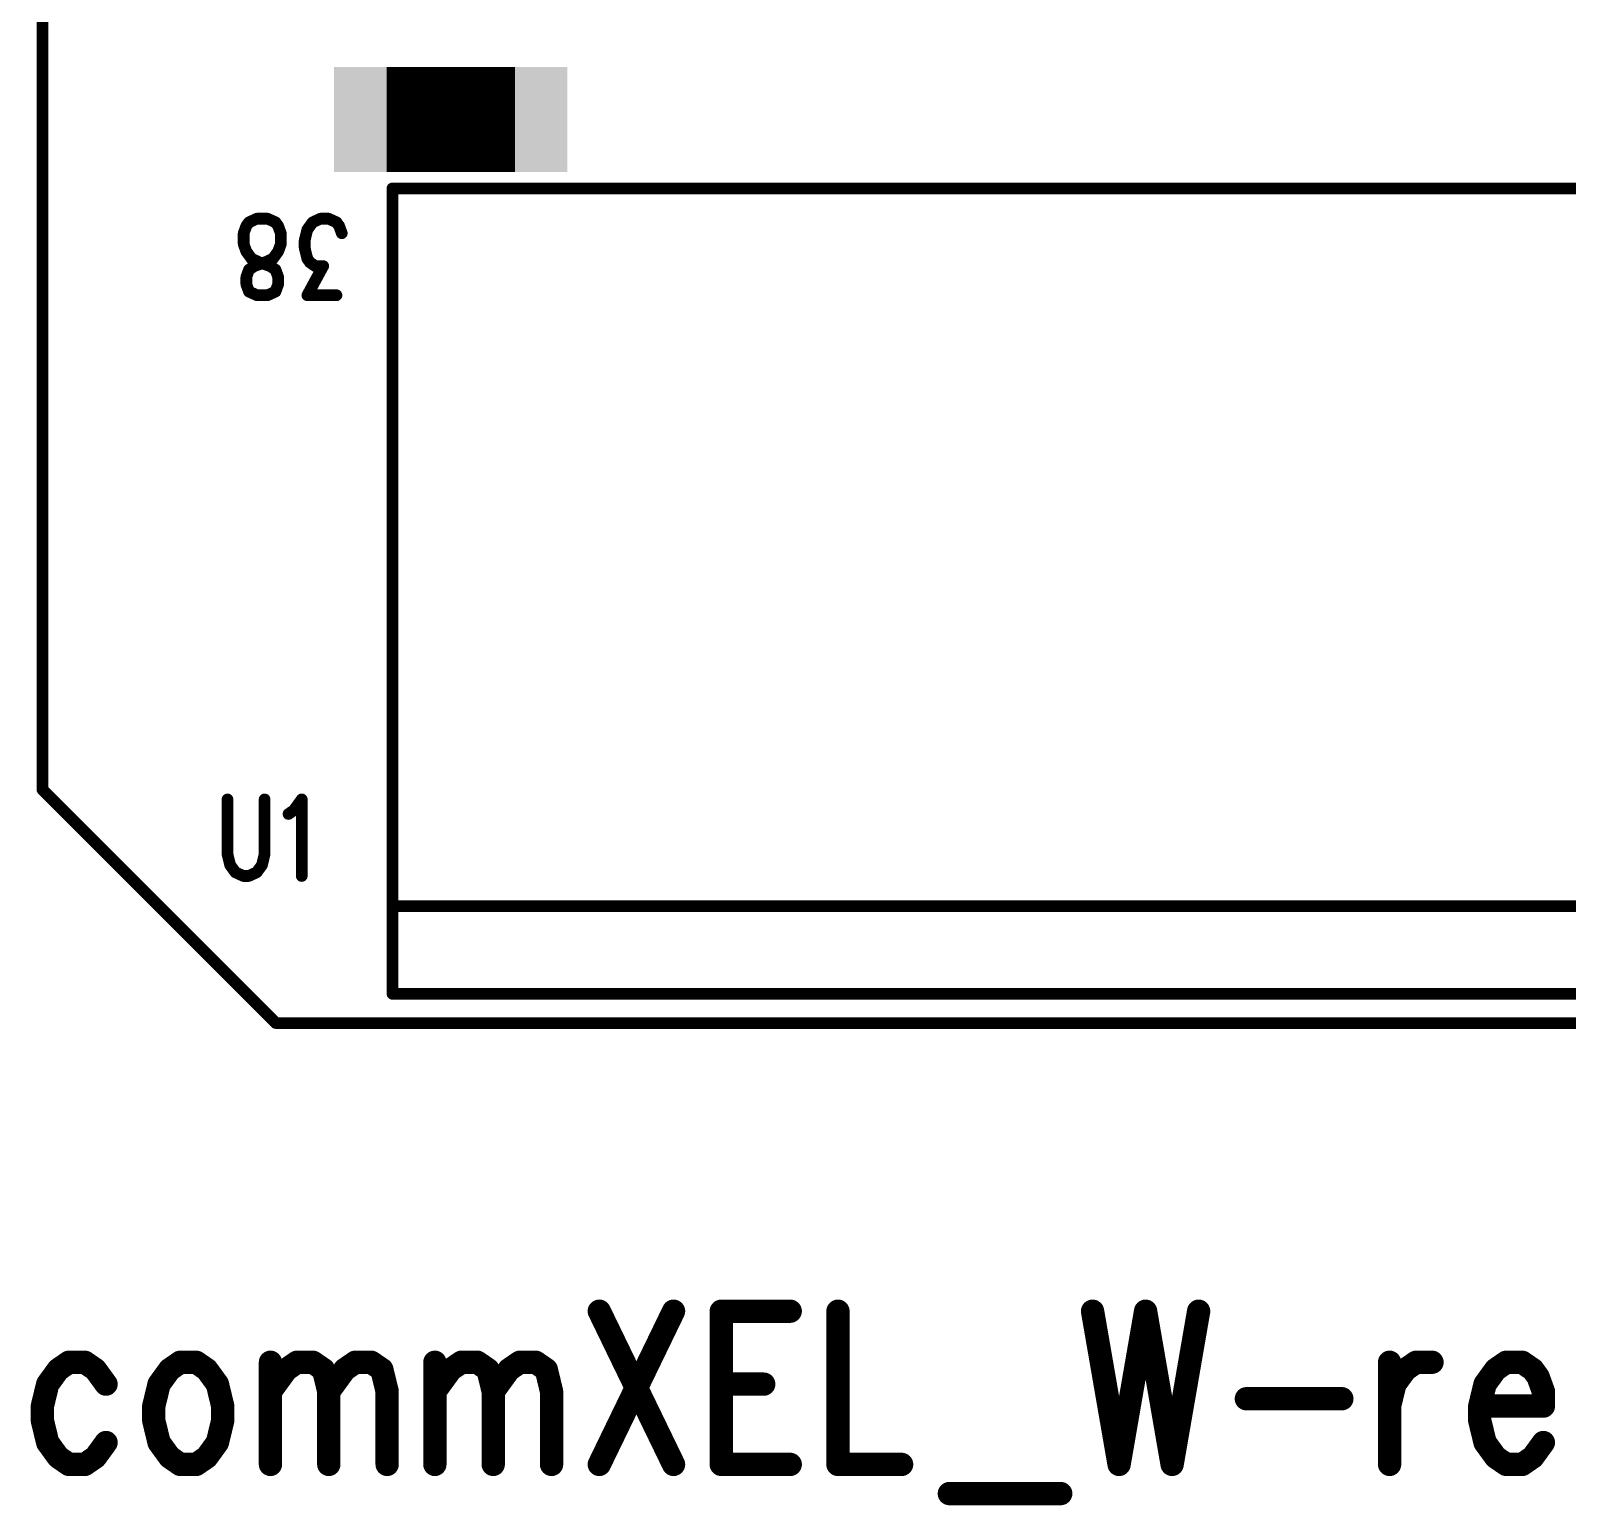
# Model space of a CAD drawing. Extents: x 99.9 to 127.4, y 95.7 to 155.
# Drawn here: x 99.9 to 113.07, y 95.87 to 108.5 of the extents above; entities that cross this region are included whole.
import ezdxf

# ---------------------------------------------------------------- set-up
doc = ezdxf.new("R2010")
doc.units = 0
doc.layers.get('0').update_dxf_attribs({"linetype": 'CONTINUOUS'})
doc.layers.add('MASK-TOP_PHO', color=3, linetype='CONTINUOUS')
doc.layers.add('SILK-TOP_PHO', color=14, linetype='CONTINUOUS')

# ---------------------------------------------------------------- blocks, each defined once
blk = doc.blocks.new('ROUND_1')
at = {"const_width": 0.050038}
blk.add_lwpolyline([(-0.025018, 0, 1), (0.025018, 0, 1)], format="xyb", close=True, dxfattribs=at)
blk = doc.blocks.new('ROUND_6')
at = {"const_width": 0.099948}
blk.add_lwpolyline([(-0.049974, 0, 1), (0.049974, 0, 1)], format="xyb", close=True, dxfattribs=at)
blk = doc.blocks.new('SQUARE_193')
blk.add_solid([(0.44996, 0.44996), (0.44996, -0.44996), (-0.44996, 0.44996), (-0.44996, -0.44996)])

msp = doc.modelspace()

# ---------------------------------------------------------------- linework, layer by layer
at = {"layer": 'MASK-TOP_PHO'}
for points, const_width in [([(100.000054, 152.999948), (100.000054, 102.00005)], 0.100076), ([(104.050084, 107.739942), (102.95001, 107.739942)], 0.89992), ([(100.000054, 102.00005), (102.00005, 100.000054)], 0.100076), ([(102.00005, 100.000054), (124.000006, 100.000054)], 0.100076), ([(104.772714, 97.531174), (105.408984, 96.218756)], 0.199898), ([(105.408984, 97.531174), (104.772714, 96.218756)], 0.199898), ([(105.818178, 97.531174), (105.818178, 96.218756)], 0.199898), ([(105.818178, 97.531174), (106.408982, 97.531174)], 0.199898), ([(106.818176, 97.531174), (106.818176, 96.218756)], 0.199898), ([(109.000036, 97.531174), (109.227366, 96.218756)], 0.199898), ([(109.454442, 97.531174), (109.227366, 96.218756)], 0.199898), ([(109.454442, 97.531174), (109.681772, 96.218756)], 0.199898), ([(109.909102, 97.531174), (109.681772, 96.218756)], 0.199898), ([(100.227384, 97.093786), (100.136452, 97.031302)], 0.199898), ([(100.363528, 97.093786), (100.227384, 97.093786)], 0.199898), ([(100.45446, 97.031302), (100.363528, 97.093786)], 0.199898), ([(101.181916, 97.093786), (101.090984, 97.031302)], 0.199898), ([(101.31806, 97.093786), (101.181916, 97.093786)], 0.199898), ([(101.408992, 97.031302), (101.31806, 97.093786)], 0.199898), ([(101.954584, 97.093786), (101.954584, 96.218756)], 0.199898), ([(102.090982, 97.031302), (102.181914, 97.093786)], 0.199898), ([(102.181914, 97.093786), (102.318058, 97.093786)], 0.199898), ([(102.318058, 97.093786), (102.40899, 97.031302)], 0.199898), ([(102.590854, 97.031302), (102.681786, 97.093786)], 0.199898), ([(102.681786, 97.093786), (102.818184, 97.093786)], 0.199898), ([(102.818184, 97.093786), (102.909116, 97.031302)], 0.199898), ([(103.363522, 97.093786), (103.363522, 96.218756)], 0.199898), ([(103.49992, 97.031302), (103.590852, 97.093786)], 0.199898), ([(103.590852, 97.093786), (103.72725, 97.093786)], 0.199898), ([(103.72725, 97.093786), (103.818182, 97.031302)], 0.199898), ([(104.000046, 97.031302), (104.090978, 97.093786)], 0.199898), ([(104.090978, 97.093786), (104.227376, 97.093786)], 0.199898), ([(104.227376, 97.093786), (104.318308, 97.031302)], 0.199898), ([(111.54537, 97.093786), (111.54537, 96.218756)], 0.199898), ([(111.681768, 97.031302), (111.7727, 97.093786)], 0.199898), ([(111.7727, 97.093786), (111.909098, 97.093786)], 0.199898), ([(112.545368, 97.093786), (112.454436, 97.031302)], 0.199898), ([(112.681766, 97.093786), (112.545368, 97.093786)], 0.199898), ([(112.772698, 97.031302), (112.681766, 97.093786)], 0.199898), ([(100.136452, 97.031302), (100.04552, 96.906334)], 0.199898), ([(100.545392, 96.906334), (100.45446, 97.031302)], 0.199898), ([(101.090984, 97.031302), (101.000052, 96.906334)], 0.199898), ([(101.499924, 96.906334), (101.408992, 97.031302)], 0.199898), ([(101.954584, 96.84385), (102.090982, 97.031302)], 0.199898), ([(102.40899, 97.031302), (102.454456, 96.84385)], 0.199898), ([(102.454456, 96.84385), (102.590854, 97.031302)], 0.199898), ([(102.909116, 97.031302), (102.954582, 96.84385)], 0.199898), ([(103.363522, 96.84385), (103.49992, 97.031302)], 0.199898), ([(103.818182, 97.031302), (103.863648, 96.84385)], 0.199898), ([(103.863648, 96.84385), (104.000046, 97.031302)], 0.199898), ([(104.318308, 97.031302), (104.36352, 96.84385)], 0.199898), ([(111.590836, 96.906334), (111.681768, 97.031302)], 0.199898), ([(112.454436, 97.031302), (112.363758, 96.906334)], 0.199898), ([(112.818164, 96.968818), (112.772698, 97.031302)], 0.199898), ([(112.86363, 96.84385), (112.818164, 96.968818)], 0.199898), ([(100.04552, 96.906334), (100.000054, 96.718628)], 0.199898), ([(101.000052, 96.906334), (100.954586, 96.718628)], 0.199898), ([(101.54539, 96.718628), (101.499924, 96.906334)], 0.199898), ([(102.454456, 96.84385), (102.454456, 96.218756)], 0.199898), ([(102.954582, 96.84385), (102.954582, 96.218756)], 0.199898), ([(103.863648, 96.84385), (103.863648, 96.218756)], 0.199898), ([(104.36352, 96.84385), (104.36352, 96.218756)], 0.199898), ([(105.818178, 96.906334), (106.181906, 96.906334)], 0.199898), ([(111.54537, 96.718628), (111.590836, 96.906334)], 0.199898), ([(112.363758, 96.906334), (112.318292, 96.718628)], 0.199898), ([(112.86363, 96.718628), (112.86363, 96.84385)], 0.199898), ([(100.000054, 96.718628), (100.000054, 96.59366)], 0.199898), ([(100.954586, 96.718628), (100.954586, 96.59366)], 0.199898), ([(101.54539, 96.59366), (101.54539, 96.718628)], 0.199898), ([(110.318296, 96.781366), (111.13643, 96.781366)], 0.199898), ([(112.318292, 96.718628), (112.86363, 96.718628)], 0.199898), ([(112.318292, 96.718628), (112.318292, 96.59366)], 0.199898), ([(100.000054, 96.59366), (100.04552, 96.406208)], 0.199898), ([(100.954586, 96.59366), (101.000052, 96.406208)], 0.199898), ([(101.499924, 96.406208), (101.54539, 96.59366)], 0.199898), ([(112.318292, 96.59366), (112.363758, 96.406208)], 0.199898), ([(100.04552, 96.406208), (100.136452, 96.28124)], 0.199898), ([(100.45446, 96.28124), (100.545392, 96.406208)], 0.199898), ([(101.000052, 96.406208), (101.090984, 96.28124)], 0.199898), ([(101.408992, 96.28124), (101.499924, 96.406208)], 0.199898), ([(112.363758, 96.406208), (112.454436, 96.28124)], 0.199898), ([(112.772698, 96.28124), (112.86363, 96.406208)], 0.199898), ([(100.136452, 96.28124), (100.227384, 96.218756)], 0.199898), ([(100.227384, 96.218756), (100.363528, 96.218756)], 0.199898), ([(100.363528, 96.218756), (100.45446, 96.28124)], 0.199898), ([(101.090984, 96.28124), (101.181916, 96.218756)], 0.199898), ([(101.181916, 96.218756), (101.31806, 96.218756)], 0.199898), ([(101.31806, 96.218756), (101.408992, 96.28124)], 0.199898), ([(105.818178, 96.218756), (106.408982, 96.218756)], 0.199898), ([(106.818176, 96.218756), (107.363514, 96.218756)], 0.199898), ([(112.454436, 96.28124), (112.545368, 96.218756)], 0.199898), ([(112.545368, 96.218756), (112.681766, 96.218756)], 0.199898), ([(112.681766, 96.218756), (112.772698, 96.28124)], 0.199898), ([(107.772708, 95.96882), (108.72724, 95.96882)], 0.199898)]:
    msp.add_lwpolyline(points, dxfattribs=dict(at, const_width=const_width))
at = {"layer": 'SILK-TOP_PHO'}
for points, const_width in [([(100.000054, 152.999948), (100.000054, 102.00005)], 0.100076), ([(103.000048, 107.1499), (103.000048, 101.000052)], 0.100076), ([(103.000048, 107.1499), (103.000048, 100.24999)], 0.100076), ([(121.000012, 107.1499), (103.000048, 107.1499)], 0.100076), ([(101.770434, 106.859324), (101.83876, 106.890566)], 0.100076), ([(101.83876, 106.890566), (101.929438, 106.890566)], 0.100076), ([(101.929438, 106.890566), (101.997764, 106.859324)], 0.100076), ([(102.316026, 106.859324), (102.384098, 106.890566)], 0.100076), ([(102.384098, 106.890566), (102.45217, 106.890566)], 0.100076), ([(102.45217, 106.890566), (102.520496, 106.859324)], 0.100076), ([(101.724968, 106.765598), (101.747828, 106.828082)], 0.100076), ([(101.724968, 106.671872), (101.724968, 106.765598)], 0.100076), ([(101.747828, 106.828082), (101.770434, 106.859324)], 0.100076), ([(101.997764, 106.859324), (102.02037, 106.828082)], 0.100076), ([(102.02037, 106.828082), (102.04323, 106.765598)], 0.100076), ([(102.04323, 106.765598), (102.04323, 106.671872)], 0.100076), ([(102.2477, 106.703114), (102.27056, 106.79684)], 0.100076), ([(102.27056, 106.79684), (102.316026, 106.859324)], 0.100076), ([(102.520496, 106.859324), (102.543102, 106.828082)], 0.100076), ([(102.543102, 106.828082), (102.565962, 106.765598)], 0.100076), ([(101.747828, 106.609388), (101.724968, 106.671872)], 0.100076), ([(102.04323, 106.671872), (102.02037, 106.609388)], 0.100076), ([(102.2477, 106.64063), (102.2477, 106.703114)], 0.100076), ([(102.27056, 106.546904), (102.2477, 106.64063)], 0.100076), ([(101.793294, 106.546904), (101.747828, 106.609388)], 0.100076), ([(101.8159, 106.48442), (101.770434, 106.453178)], 0.100076), ([(101.861366, 106.515662), (101.793294, 106.546904)], 0.100076), ([(101.906832, 106.515662), (101.8159, 106.48442)], 0.100076), ([(101.952298, 106.48442), (101.861366, 106.515662)], 0.100076), ([(101.974904, 106.546904), (101.906832, 106.515662)], 0.100076), ([(101.997764, 106.453178), (101.952298, 106.48442)], 0.100076), ([(102.02037, 106.609388), (101.974904, 106.546904)], 0.100076), ([(102.293166, 106.515662), (102.27056, 106.546904)], 0.100076), ([(102.27056, 106.234484), (102.406704, 106.48442)], 0.100076), ([(102.338632, 106.48442), (102.293166, 106.515662)], 0.100076), ([(102.406704, 106.48442), (102.338632, 106.48442)], 0.100076), ([(101.770434, 106.453178), (101.747828, 106.390694)], 0.100076), ([(101.747828, 106.390694), (101.747828, 106.32821)], 0.100076), ([(102.02037, 106.390694), (101.997764, 106.453178)], 0.100076), ([(102.02037, 106.32821), (102.02037, 106.390694)], 0.100076), ([(101.747828, 106.32821), (101.770434, 106.265726)], 0.100076), ([(101.770434, 106.265726), (101.83876, 106.234484)], 0.100076), ([(101.83876, 106.234484), (101.929438, 106.234484)], 0.100076), ([(101.929438, 106.234484), (101.997764, 106.265726)], 0.100076), ([(101.997764, 106.265726), (102.02037, 106.32821)], 0.100076), ([(102.520496, 106.234484), (102.27056, 106.234484)], 0.100076), ([(100.000054, 102.00005), (102.00005, 100.000054)], 0.100076), ([(101.586284, 101.915722), (101.586284, 101.446838)], 0.100076), ([(101.904546, 101.446838), (101.904546, 101.915722)], 0.100076), ([(102.154482, 101.821996), (102.222808, 101.915722)], 0.100076), ([(102.222808, 101.915722), (102.222808, 101.259386)], 0.100076), ([(102.109016, 101.7905), (102.154482, 101.821996)], 0.100076), ([(101.586284, 101.446838), (101.609144, 101.353112)], 0.100076), ([(101.609144, 101.353112), (101.65461, 101.290628)], 0.100076), ([(101.836474, 101.290628), (101.88194, 101.353112)], 0.100076), ([(101.88194, 101.353112), (101.904546, 101.446838)], 0.100076), ([(101.65461, 101.290628), (101.722682, 101.259386)], 0.100076), ([(101.722682, 101.259386), (101.768148, 101.259386)], 0.100076), ([(101.768148, 101.259386), (101.836474, 101.290628)], 0.100076), ([(103.000048, 101.000052), (121.000012, 101.000052)], 0.100076), ([(103.000048, 100.24999), (121.000012, 100.24999)], 0.100076), ([(102.00005, 100.000054), (124.000006, 100.000054)], 0.100076), ([(104.772714, 97.531174), (105.408984, 96.218756)], 0.199898), ([(105.408984, 97.531174), (104.772714, 96.218756)], 0.199898), ([(105.818178, 97.531174), (105.818178, 96.218756)], 0.199898), ([(105.818178, 97.531174), (106.408982, 97.531174)], 0.199898), ([(106.818176, 97.531174), (106.818176, 96.218756)], 0.199898), ([(109.000036, 97.531174), (109.227366, 96.218756)], 0.199898), ([(109.454442, 97.531174), (109.227366, 96.218756)], 0.199898), ([(109.454442, 97.531174), (109.681772, 96.218756)], 0.199898), ([(109.909102, 97.531174), (109.681772, 96.218756)], 0.199898), ([(100.227384, 97.093786), (100.136452, 97.031302)], 0.199898), ([(100.363528, 97.093786), (100.227384, 97.093786)], 0.199898), ([(100.45446, 97.031302), (100.363528, 97.093786)], 0.199898), ([(101.181916, 97.093786), (101.090984, 97.031302)], 0.199898), ([(101.31806, 97.093786), (101.181916, 97.093786)], 0.199898), ([(101.408992, 97.031302), (101.31806, 97.093786)], 0.199898), ([(101.954584, 97.093786), (101.954584, 96.218756)], 0.199898), ([(102.090982, 97.031302), (102.181914, 97.093786)], 0.199898), ([(102.181914, 97.093786), (102.318058, 97.093786)], 0.199898), ([(102.318058, 97.093786), (102.40899, 97.031302)], 0.199898), ([(102.590854, 97.031302), (102.681786, 97.093786)], 0.199898), ([(102.681786, 97.093786), (102.818184, 97.093786)], 0.199898), ([(102.818184, 97.093786), (102.909116, 97.031302)], 0.199898), ([(103.363522, 97.093786), (103.363522, 96.218756)], 0.199898), ([(103.49992, 97.031302), (103.590852, 97.093786)], 0.199898), ([(103.590852, 97.093786), (103.72725, 97.093786)], 0.199898), ([(103.72725, 97.093786), (103.818182, 97.031302)], 0.199898), ([(104.000046, 97.031302), (104.090978, 97.093786)], 0.199898), ([(104.090978, 97.093786), (104.227376, 97.093786)], 0.199898), ([(104.227376, 97.093786), (104.318308, 97.031302)], 0.199898), ([(111.54537, 97.093786), (111.54537, 96.218756)], 0.199898), ([(111.681768, 97.031302), (111.7727, 97.093786)], 0.199898), ([(111.7727, 97.093786), (111.909098, 97.093786)], 0.199898), ([(112.545368, 97.093786), (112.454436, 97.031302)], 0.199898), ([(112.681766, 97.093786), (112.545368, 97.093786)], 0.199898), ([(112.772698, 97.031302), (112.681766, 97.093786)], 0.199898), ([(100.136452, 97.031302), (100.04552, 96.906334)], 0.199898), ([(100.545392, 96.906334), (100.45446, 97.031302)], 0.199898), ([(101.090984, 97.031302), (101.000052, 96.906334)], 0.199898), ([(101.499924, 96.906334), (101.408992, 97.031302)], 0.199898), ([(101.954584, 96.84385), (102.090982, 97.031302)], 0.199898), ([(102.40899, 97.031302), (102.454456, 96.84385)], 0.199898), ([(102.454456, 96.84385), (102.590854, 97.031302)], 0.199898), ([(102.909116, 97.031302), (102.954582, 96.84385)], 0.199898), ([(103.363522, 96.84385), (103.49992, 97.031302)], 0.199898), ([(103.818182, 97.031302), (103.863648, 96.84385)], 0.199898), ([(103.863648, 96.84385), (104.000046, 97.031302)], 0.199898), ([(104.318308, 97.031302), (104.36352, 96.84385)], 0.199898), ([(111.590836, 96.906334), (111.681768, 97.031302)], 0.199898), ([(112.454436, 97.031302), (112.363758, 96.906334)], 0.199898), ([(112.818164, 96.968818), (112.772698, 97.031302)], 0.199898), ([(112.86363, 96.84385), (112.818164, 96.968818)], 0.199898), ([(100.04552, 96.906334), (100.000054, 96.718628)], 0.199898), ([(101.000052, 96.906334), (100.954586, 96.718628)], 0.199898), ([(101.54539, 96.718628), (101.499924, 96.906334)], 0.199898), ([(102.454456, 96.84385), (102.454456, 96.218756)], 0.199898), ([(102.954582, 96.84385), (102.954582, 96.218756)], 0.199898), ([(103.863648, 96.84385), (103.863648, 96.218756)], 0.199898), ([(104.36352, 96.84385), (104.36352, 96.218756)], 0.199898), ([(105.818178, 96.906334), (106.181906, 96.906334)], 0.199898), ([(111.54537, 96.718628), (111.590836, 96.906334)], 0.199898), ([(112.363758, 96.906334), (112.318292, 96.718628)], 0.199898), ([(112.86363, 96.718628), (112.86363, 96.84385)], 0.199898), ([(100.000054, 96.718628), (100.000054, 96.59366)], 0.199898), ([(100.954586, 96.718628), (100.954586, 96.59366)], 0.199898), ([(101.54539, 96.59366), (101.54539, 96.718628)], 0.199898), ([(110.318296, 96.781366), (111.13643, 96.781366)], 0.199898), ([(112.318292, 96.718628), (112.86363, 96.718628)], 0.199898), ([(112.318292, 96.718628), (112.318292, 96.59366)], 0.199898), ([(100.000054, 96.59366), (100.04552, 96.406208)], 0.199898), ([(100.954586, 96.59366), (101.000052, 96.406208)], 0.199898), ([(101.499924, 96.406208), (101.54539, 96.59366)], 0.199898), ([(112.318292, 96.59366), (112.363758, 96.406208)], 0.199898), ([(100.04552, 96.406208), (100.136452, 96.28124)], 0.199898), ([(100.45446, 96.28124), (100.545392, 96.406208)], 0.199898), ([(101.000052, 96.406208), (101.090984, 96.28124)], 0.199898), ([(101.408992, 96.28124), (101.499924, 96.406208)], 0.199898), ([(112.363758, 96.406208), (112.454436, 96.28124)], 0.199898), ([(112.772698, 96.28124), (112.86363, 96.406208)], 0.199898), ([(100.136452, 96.28124), (100.227384, 96.218756)], 0.199898), ([(100.227384, 96.218756), (100.363528, 96.218756)], 0.199898), ([(100.363528, 96.218756), (100.45446, 96.28124)], 0.199898), ([(101.090984, 96.28124), (101.181916, 96.218756)], 0.199898), ([(101.181916, 96.218756), (101.31806, 96.218756)], 0.199898), ([(101.31806, 96.218756), (101.408992, 96.28124)], 0.199898), ([(105.818178, 96.218756), (106.408982, 96.218756)], 0.199898), ([(106.818176, 96.218756), (107.363514, 96.218756)], 0.199898), ([(112.454436, 96.28124), (112.545368, 96.218756)], 0.199898), ([(112.545368, 96.218756), (112.681766, 96.218756)], 0.199898), ([(112.681766, 96.218756), (112.772698, 96.28124)], 0.199898), ([(107.772708, 95.96882), (108.72724, 95.96882)], 0.199898)]:
    msp.add_lwpolyline(points, dxfattribs=dict(at, const_width=const_width))

# ---------------------------------------------------------------- block references
at = {"layer": 'MASK-TOP_PHO'}
for name, p in [('SQUARE_193', (102.95001, 107.739942)), ('SQUARE_193', (104.050084, 107.739942)), ('ROUND_1', (100.000054, 102.00005)), ('ROUND_1', (100.000054, 102.00005)), ('ROUND_1', (102.00005, 100.000054)), ('ROUND_6', (104.772714, 97.531174)), ('ROUND_6', (105.408984, 97.531174)), ('ROUND_6', (105.818178, 97.531174)), ('ROUND_6', (105.818178, 97.531174)), ('ROUND_6', (106.408982, 97.531174)), ('ROUND_6', (106.818176, 97.531174)), ('ROUND_6', (109.000036, 97.531174)), ('ROUND_6', (109.454442, 97.531174)), ('ROUND_6', (109.454442, 97.531174)), ('ROUND_6', (109.909102, 97.531174)), ('ROUND_6', (100.227384, 97.093786)), ('ROUND_6', (100.363528, 97.093786)), ('ROUND_6', (101.181916, 97.093786)), ('ROUND_6', (101.181916, 97.093786)), ('ROUND_6', (101.31806, 97.093786)), ('ROUND_6', (101.954584, 97.093786)), ('ROUND_6', (102.181914, 97.093786)), ('ROUND_6', (102.318058, 97.093786)), ('ROUND_6', (102.681786, 97.093786)), ('ROUND_6', (102.818184, 97.093786)), ('ROUND_6', (103.363522, 97.093786)), ('ROUND_6', (103.590852, 97.093786)), ('ROUND_6', (103.72725, 97.093786)), ('ROUND_6', (104.090978, 97.093786)), ('ROUND_6', (104.227376, 97.093786)), ('ROUND_6', (111.54537, 97.093786)), ('ROUND_6', (111.7727, 97.093786)), ('ROUND_6', (111.909098, 97.093786)), ('ROUND_6', (112.545368, 97.093786)), ('ROUND_6', (112.681766, 97.093786)), ('ROUND_6', (100.136452, 97.031302)), ('ROUND_6', (100.45446, 97.031302)), ('ROUND_6', (101.090984, 97.031302)), ('ROUND_6', (101.408992, 97.031302)), ('ROUND_6', (102.090982, 97.031302)), ('ROUND_6', (102.40899, 97.031302)), ('ROUND_6', (102.590854, 97.031302)), ('ROUND_6', (102.909116, 97.031302)), ('ROUND_6', (103.49992, 97.031302)), ('ROUND_6', (103.818182, 97.031302)), ('ROUND_6', (104.000046, 97.031302)), ('ROUND_6', (104.318308, 97.031302)), ('ROUND_6', (104.318308, 97.031302)), ('ROUND_6', (111.681768, 97.031302)), ('ROUND_6', (112.454436, 97.031302)), ('ROUND_6', (112.772698, 97.031302)), ('ROUND_6', (112.818164, 96.968818)), ('ROUND_6', (100.04552, 96.906334)), ('ROUND_6', (100.545392, 96.906334)), ('ROUND_6', (101.000052, 96.906334)), ('ROUND_6', (101.499924, 96.906334)), ('ROUND_6', (101.954584, 96.84385)), ('ROUND_6', (102.454456, 96.84385)), ('ROUND_6', (102.454456, 96.84385)), ('ROUND_6', (102.954582, 96.84385)), ('ROUND_6', (103.363522, 96.84385)), ('ROUND_6', (103.863648, 96.84385)), ('ROUND_6', (103.863648, 96.84385)), ('ROUND_6', (104.36352, 96.84385)), ('ROUND_6', (105.818178, 96.906334)), ('ROUND_6', (106.181906, 96.906334)), ('ROUND_6', (111.590836, 96.906334)), ('ROUND_6', (112.363758, 96.906334)), ('ROUND_6', (112.86363, 96.84385)), ('ROUND_6', (100.000054, 96.718628)), ('ROUND_6', (100.954586, 96.718628)), ('ROUND_6', (101.54539, 96.718628)), ('ROUND_6', (110.318296, 96.781366)), ('ROUND_6', (111.13643, 96.781366)), ('ROUND_6', (111.54537, 96.718628)), ('ROUND_6', (112.318292, 96.718628)), ('ROUND_6', (112.318292, 96.718628)), ('ROUND_6', (112.86363, 96.718628)), ('ROUND_6', (100.000054, 96.59366)), ('ROUND_6', (100.954586, 96.59366)), ('ROUND_6', (101.54539, 96.59366)), ('ROUND_6', (112.318292, 96.59366)), ('ROUND_6', (100.04552, 96.406208)), ('ROUND_6', (100.545392, 96.406208)), ('ROUND_6', (101.000052, 96.406208)), ('ROUND_6', (101.499924, 96.406208)), ('ROUND_6', (112.363758, 96.406208)), ('ROUND_6', (112.86363, 96.406208)), ('ROUND_6', (100.136452, 96.28124)), ('ROUND_6', (100.227384, 96.218756)), ('ROUND_6', (100.363528, 96.218756)), ('ROUND_6', (100.45446, 96.28124)), ('ROUND_6', (101.090984, 96.28124)), ('ROUND_6', (101.181916, 96.218756)), ('ROUND_6', (101.31806, 96.218756)), ('ROUND_6', (101.408992, 96.28124)), ('ROUND_6', (101.954584, 96.218756)), ('ROUND_6', (102.454456, 96.218756)), ('ROUND_6', (102.954582, 96.218756)), ('ROUND_6', (103.363522, 96.218756)), ('ROUND_6', (103.863648, 96.218756)), ('ROUND_6', (104.36352, 96.218756)), ('ROUND_6', (104.772714, 96.218756)), ('ROUND_6', (105.408984, 96.218756)), ('ROUND_6', (105.818178, 96.218756)), ('ROUND_6', (105.818178, 96.218756)), ('ROUND_6', (106.408982, 96.218756)), ('ROUND_6', (106.818176, 96.218756)), ('ROUND_6', (107.363514, 96.218756)), ('ROUND_6', (109.227366, 96.218756)), ('ROUND_6', (109.227366, 96.218756)), ('ROUND_6', (109.681772, 96.218756)), ('ROUND_6', (109.681772, 96.218756)), ('ROUND_6', (111.54537, 96.218756)), ('ROUND_6', (112.454436, 96.28124)), ('ROUND_6', (112.545368, 96.218756)), ('ROUND_6', (112.681766, 96.218756)), ('ROUND_6', (112.772698, 96.28124)), ('ROUND_6', (107.772708, 95.96882)), ('ROUND_6', (108.72724, 95.96882))]:
    msp.add_blockref(name, p, dxfattribs=at)
at = {"layer": 'SILK-TOP_PHO'}
for name, p in [('ROUND_1', (103.000048, 107.1499)), ('ROUND_1', (103.000048, 107.1499)), ('ROUND_1', (103.000048, 107.1499)), ('ROUND_1', (101.83876, 106.890566)), ('ROUND_1', (101.929438, 106.890566)), ('ROUND_1', (102.384098, 106.890566)), ('ROUND_1', (102.45217, 106.890566)), ('ROUND_1', (101.724968, 106.765598)), ('ROUND_1', (101.747828, 106.828082)), ('ROUND_1', (101.770434, 106.859324)), ('ROUND_1', (101.997764, 106.859324)), ('ROUND_1', (102.02037, 106.828082)), ('ROUND_1', (102.04323, 106.765598)), ('ROUND_1', (102.27056, 106.79684)), ('ROUND_1', (102.316026, 106.859324)), ('ROUND_1', (102.520496, 106.859324)), ('ROUND_1', (102.543102, 106.828082)), ('ROUND_1', (102.565962, 106.765598)), ('ROUND_1', (101.724968, 106.671872)), ('ROUND_1', (102.04323, 106.671872)), ('ROUND_1', (102.2477, 106.703114)), ('ROUND_1', (102.2477, 106.64063)), ('ROUND_1', (101.747828, 106.609388)), ('ROUND_1', (101.793294, 106.546904)), ('ROUND_1', (101.8159, 106.48442)), ('ROUND_1', (101.861366, 106.515662)), ('ROUND_1', (101.906832, 106.515662)), ('ROUND_1', (101.952298, 106.48442)), ('ROUND_1', (101.974904, 106.546904)), ('ROUND_1', (102.02037, 106.609388)), ('ROUND_1', (102.27056, 106.546904)), ('ROUND_1', (102.293166, 106.515662)), ('ROUND_1', (102.338632, 106.48442)), ('ROUND_1', (102.406704, 106.48442)), ('ROUND_1', (101.747828, 106.390694)), ('ROUND_1', (101.770434, 106.453178)), ('ROUND_1', (101.997764, 106.453178)), ('ROUND_1', (102.02037, 106.390694)), ('ROUND_1', (101.747828, 106.32821)), ('ROUND_1', (101.770434, 106.265726)), ('ROUND_1', (101.83876, 106.234484)), ('ROUND_1', (101.929438, 106.234484)), ('ROUND_1', (101.929438, 106.234484)), ('ROUND_1', (101.997764, 106.265726)), ('ROUND_1', (102.02037, 106.32821)), ('ROUND_1', (102.27056, 106.234484)), ('ROUND_1', (102.520496, 106.234484)), ('ROUND_1', (100.000054, 102.00005)), ('ROUND_1', (100.000054, 102.00005)), ('ROUND_1', (101.586284, 101.915722)), ('ROUND_1', (101.904546, 101.915722)), ('ROUND_1', (102.222808, 101.915722)), ('ROUND_1', (102.109016, 101.7905)), ('ROUND_1', (102.154482, 101.821996)), ('ROUND_1', (101.586284, 101.446838)), ('ROUND_1', (101.609144, 101.353112)), ('ROUND_1', (101.88194, 101.353112)), ('ROUND_1', (101.904546, 101.446838)), ('ROUND_1', (101.65461, 101.290628)), ('ROUND_1', (101.722682, 101.259386)), ('ROUND_1', (101.768148, 101.259386)), ('ROUND_1', (101.836474, 101.290628)), ('ROUND_1', (102.222808, 101.259386)), ('ROUND_1', (103.000048, 101.000052)), ('ROUND_1', (103.000048, 100.24999)), ('ROUND_1', (102.00005, 100.000054)), ('ROUND_6', (104.772714, 97.531174)), ('ROUND_6', (105.408984, 97.531174)), ('ROUND_6', (105.818178, 97.531174)), ('ROUND_6', (105.818178, 97.531174)), ('ROUND_6', (106.408982, 97.531174)), ('ROUND_6', (106.818176, 97.531174)), ('ROUND_6', (109.000036, 97.531174)), ('ROUND_6', (109.454442, 97.531174)), ('ROUND_6', (109.454442, 97.531174)), ('ROUND_6', (109.909102, 97.531174)), ('ROUND_6', (100.227384, 97.093786)), ('ROUND_6', (100.363528, 97.093786)), ('ROUND_6', (101.181916, 97.093786)), ('ROUND_6', (101.181916, 97.093786)), ('ROUND_6', (101.31806, 97.093786)), ('ROUND_6', (101.954584, 97.093786)), ('ROUND_6', (102.181914, 97.093786)), ('ROUND_6', (102.318058, 97.093786)), ('ROUND_6', (102.681786, 97.093786)), ('ROUND_6', (102.818184, 97.093786)), ('ROUND_6', (103.363522, 97.093786)), ('ROUND_6', (103.590852, 97.093786)), ('ROUND_6', (103.72725, 97.093786)), ('ROUND_6', (104.090978, 97.093786)), ('ROUND_6', (104.227376, 97.093786)), ('ROUND_6', (111.54537, 97.093786)), ('ROUND_6', (111.7727, 97.093786)), ('ROUND_6', (111.909098, 97.093786)), ('ROUND_6', (112.545368, 97.093786)), ('ROUND_6', (112.681766, 97.093786)), ('ROUND_6', (100.136452, 97.031302)), ('ROUND_6', (100.45446, 97.031302)), ('ROUND_6', (101.090984, 97.031302)), ('ROUND_6', (101.408992, 97.031302)), ('ROUND_6', (102.090982, 97.031302)), ('ROUND_6', (102.40899, 97.031302)), ('ROUND_6', (102.590854, 97.031302)), ('ROUND_6', (102.909116, 97.031302)), ('ROUND_6', (103.49992, 97.031302)), ('ROUND_6', (103.818182, 97.031302)), ('ROUND_6', (104.000046, 97.031302)), ('ROUND_6', (104.318308, 97.031302)), ('ROUND_6', (104.318308, 97.031302)), ('ROUND_6', (111.681768, 97.031302)), ('ROUND_6', (112.454436, 97.031302)), ('ROUND_6', (112.772698, 97.031302)), ('ROUND_6', (112.818164, 96.968818)), ('ROUND_6', (100.04552, 96.906334)), ('ROUND_6', (100.545392, 96.906334)), ('ROUND_6', (101.000052, 96.906334)), ('ROUND_6', (101.499924, 96.906334)), ('ROUND_6', (101.954584, 96.84385)), ('ROUND_6', (102.454456, 96.84385)), ('ROUND_6', (102.454456, 96.84385)), ('ROUND_6', (102.954582, 96.84385)), ('ROUND_6', (103.363522, 96.84385)), ('ROUND_6', (103.863648, 96.84385)), ('ROUND_6', (103.863648, 96.84385)), ('ROUND_6', (104.36352, 96.84385)), ('ROUND_6', (105.818178, 96.906334)), ('ROUND_6', (106.181906, 96.906334)), ('ROUND_6', (111.590836, 96.906334)), ('ROUND_6', (112.363758, 96.906334)), ('ROUND_6', (112.86363, 96.84385)), ('ROUND_6', (100.000054, 96.718628)), ('ROUND_6', (100.954586, 96.718628)), ('ROUND_6', (101.54539, 96.718628)), ('ROUND_6', (110.318296, 96.781366)), ('ROUND_6', (111.13643, 96.781366)), ('ROUND_6', (111.54537, 96.718628)), ('ROUND_6', (112.318292, 96.718628)), ('ROUND_6', (112.318292, 96.718628)), ('ROUND_6', (112.86363, 96.718628)), ('ROUND_6', (100.000054, 96.59366)), ('ROUND_6', (100.954586, 96.59366)), ('ROUND_6', (101.54539, 96.59366)), ('ROUND_6', (112.318292, 96.59366)), ('ROUND_6', (100.04552, 96.406208)), ('ROUND_6', (100.545392, 96.406208)), ('ROUND_6', (101.000052, 96.406208)), ('ROUND_6', (101.499924, 96.406208)), ('ROUND_6', (112.363758, 96.406208)), ('ROUND_6', (112.86363, 96.406208)), ('ROUND_6', (100.136452, 96.28124)), ('ROUND_6', (100.227384, 96.218756)), ('ROUND_6', (100.363528, 96.218756)), ('ROUND_6', (100.45446, 96.28124)), ('ROUND_6', (101.090984, 96.28124)), ('ROUND_6', (101.181916, 96.218756)), ('ROUND_6', (101.31806, 96.218756)), ('ROUND_6', (101.408992, 96.28124)), ('ROUND_6', (101.954584, 96.218756)), ('ROUND_6', (102.454456, 96.218756)), ('ROUND_6', (102.954582, 96.218756)), ('ROUND_6', (103.363522, 96.218756)), ('ROUND_6', (103.863648, 96.218756)), ('ROUND_6', (104.36352, 96.218756)), ('ROUND_6', (104.772714, 96.218756)), ('ROUND_6', (105.408984, 96.218756)), ('ROUND_6', (105.818178, 96.218756)), ('ROUND_6', (105.818178, 96.218756)), ('ROUND_6', (106.408982, 96.218756)), ('ROUND_6', (106.818176, 96.218756)), ('ROUND_6', (107.363514, 96.218756)), ('ROUND_6', (109.227366, 96.218756)), ('ROUND_6', (109.227366, 96.218756)), ('ROUND_6', (109.681772, 96.218756)), ('ROUND_6', (109.681772, 96.218756)), ('ROUND_6', (111.54537, 96.218756)), ('ROUND_6', (112.454436, 96.28124)), ('ROUND_6', (112.545368, 96.218756)), ('ROUND_6', (112.681766, 96.218756)), ('ROUND_6', (112.772698, 96.28124)), ('ROUND_6', (107.772708, 95.96882)), ('ROUND_6', (108.72724, 95.96882))]:
    msp.add_blockref(name, p, dxfattribs=at)

doc.saveas('drawing.dxf')
